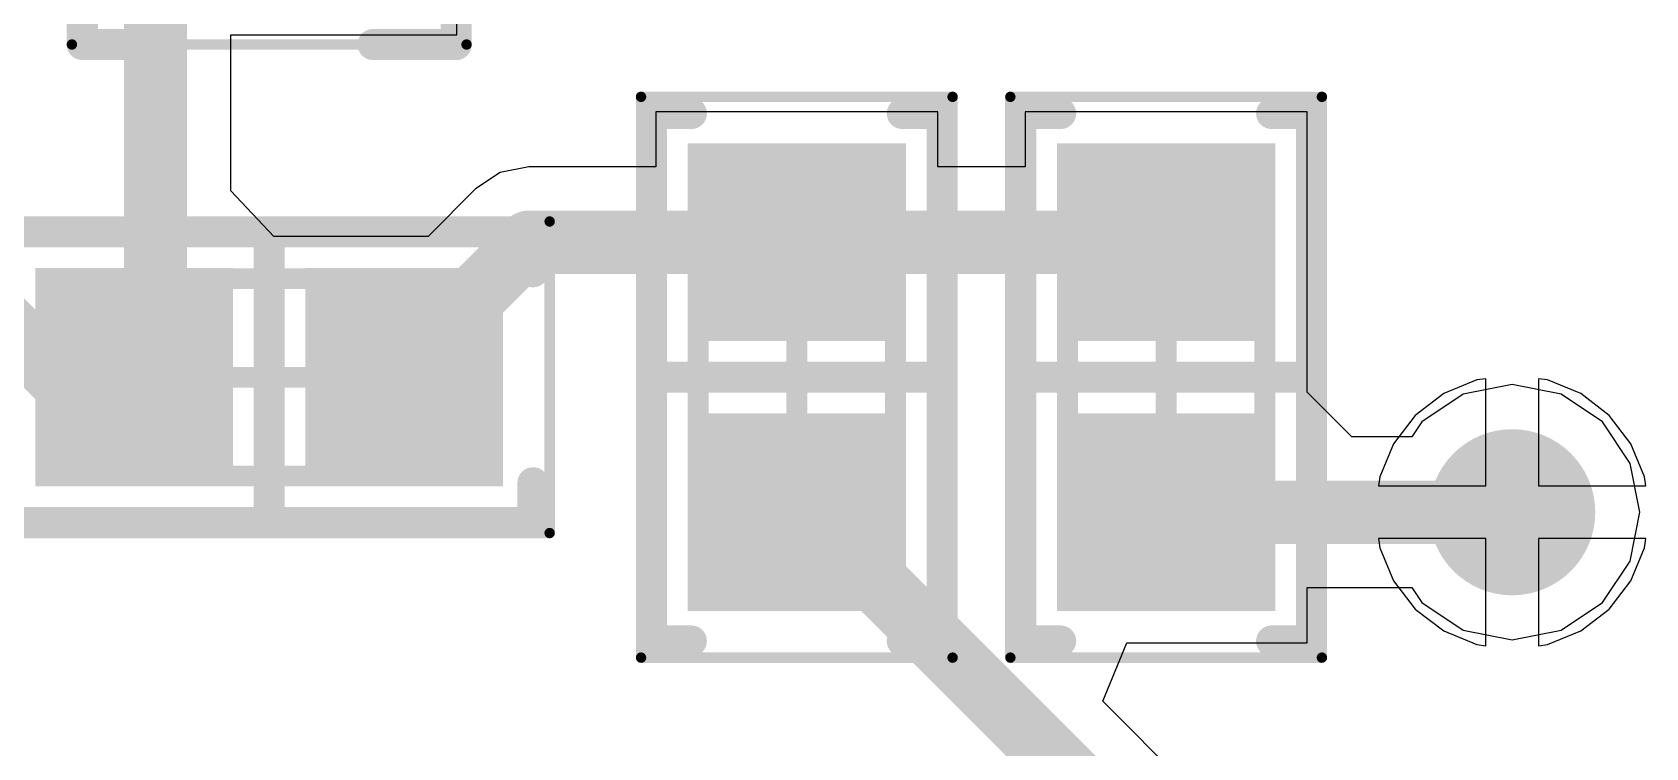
# Model space of a CAD drawing. Header units: millimetres. Extents: x 45 to 209, y 90 to 189.
# Drawn here: x 89.86 to 97.63, y 105.06 to 108.5 of the extents above; entities that cross this region are included whole.
import ezdxf

# ---------------------------------------------------------------- set-up
doc = ezdxf.new("R2010")
doc.units = ezdxf.units.MM
for name, color, linetype in [('BottomLayer', 5, 'Continuous'), ('Mechanical13', 56, 'Continuous'), ('Mechanical15', 56, 'Continuous'), ('MultiLayer', 9, 'Continuous'), ('TopLayer', 1, 'Continuous'), ('TopOverlay', 2, 'Continuous'), ('TopPaste', 8, 'Continuous'), ('TopSolder', 216, 'Continuous'), ('ViaHoleLayer', 16, 'Continuous')]:
    doc.layers.add(name, color=color, linetype=linetype)

# ---------------------------------------------------------------- blocks, each defined once
blk = doc.blocks.new('RES_0603_1608_19')
at = {"layer": 'Mechanical13', "const_width": 0.0999998}
for points in [[(-0.8750020599999999, 0.47500032), (-0.8750020599999999, -0.47500032)], [(-0.8750020599999999, 0.47500032), (0.87499952, 0.47500032)], [(0.87499952, 0.47500032), (0.87499952, -0.47500032)], [(-0.8750020599999999, -0.47500032), (0.87499952, -0.47500032)]]:
    blk.add_lwpolyline(points, dxfattribs=at)
at = {"layer": 'Mechanical13', "const_width": 0.0499999}
for points in [[(-0.90000074, 0.47500032, 1), (-0.85000338, 0.47500032, 1)], [(-0.90000074, 0.47500032, 1), (-0.85000338, 0.47500032, 1)], [(0.8500008399999999, 0.47500032, 1), (0.8999982, 0.47500032, 1)], [(0.8500008399999999, 0.47500032, 1), (0.8999982, 0.47500032, 1)], [(-0.90000074, -0.47500032, 1), (-0.85000338, -0.47500032, 1)], [(-0.90000074, -0.47500032, 1), (-0.85000338, -0.47500032, 1)], [(0.8500008399999999, -0.47500032, 1), (0.8999982, -0.47500032, 1)], [(0.8500008399999999, -0.47500032, 1), (0.8999982, -0.47500032, 1)]]:
    blk.add_lwpolyline(points, format="xyb", close=True, dxfattribs=at)
at = {"layer": 'Mechanical15'}
for points, const_width in [([(-1.35000238, 0.75000104), (-1.35000238, -0.7499985)], 0.0499999), ([(-1.35000238, 0.75000104), (1.34999984, 0.75000104)], 0.0499999), ([(1.34999984, 0.75000104), (1.34999984, -0.7499985)], 0.0499999), ([(0, 0.47500032), (0, -0.47500032)], 0.0999998), ([(-0.47500032, 0), (0.47499778, 0)], 0.0999998), ([(-1.35000238, -0.7499985), (1.34999984, -0.7499985)], 0.0499999)]:
    blk.add_lwpolyline(points, dxfattribs=dict(at, const_width=const_width))
for points, const_width in [([(-1.36250172, 0.75000104, 1), (-1.33750304, 0.75000104, 1)], 0.02499868), ([(-1.36250172, 0.75000104, 1), (-1.33750304, 0.75000104, 1)], 0.02499868), ([(1.3375005, 0.75000104, 1), (1.36249918, 0.75000104, 1)], 0.02499868), ([(1.3375005, 0.75000104, 1), (1.36249918, 0.75000104, 1)], 0.02499868), ([(-0.02499868, 0.47500032, 1), (0.02499868, 0.47500032, 1)], 0.0499999), ([(-0.499999, 0, 1), (-0.4500016399999999, 0, 1)], 0.0499999), ([(0.4499991, 0, 1), (0.49999646, 0, 1)], 0.0499999), ([(-0.02499868, -0.47500032, 1), (0.02499868, -0.47500032, 1)], 0.0499999), ([(-1.36250172, -0.7499985, 1), (-1.33750304, -0.7499985, 1)], 0.02499868), ([(-1.36250172, -0.7499985, 1), (-1.33750304, -0.7499985, 1)], 0.02499868), ([(1.3375005, -0.7499985, 1), (1.36249918, -0.7499985, 1)], 0.02499868), ([(1.3375005, -0.7499985, 1), (1.36249918, -0.7499985, 1)], 0.02499868)]:
    blk.add_lwpolyline(points, format="xyb", close=True, dxfattribs=dict(at, const_width=const_width))
at = {"layer": 'TopLayer'}
for points in [[(-0.22500082, -0.47500032), (-0.22500082, 0.47500032), (-1.07500166, -0.47500032), (-1.07500166, 0.47500032)], [(1.07499912, -0.47500032), (1.07499912, 0.47500032), (0.22499828, -0.47500032), (0.22499828, 0.47500032)]]:
    blk.add_solid(points, dxfattribs=at)
at = {"layer": 'TopOverlay', "const_width": 0.1499997}
for points in [[(-1.27, 0.7000011399999999), (-1.27, 0.508)], [(-1.27, 0.7000011399999999), (1.27, 0.7000011399999999)], [(0, 0.7000011399999999), (0, -0.7000011399999999)], [(1.27, 0.7000011399999999), (1.27, 0.508)], [(-1.27, -0.508), (-1.27, -0.7000011399999999)], [(1.27, -0.508), (1.27, -0.7000011399999999)], [(-1.27, -0.7000011399999999), (1.27, -0.7000011399999999)]]:
    blk.add_lwpolyline(points, dxfattribs=at)
at = {"layer": 'TopOverlay', "const_width": 0.07499858}
for points in [[(-1.30750056, 0.7000011399999999, 1), (-1.23249944, 0.7000011399999999, 1)], [(-1.30750056, 0.7000011399999999, 1), (-1.23249944, 0.7000011399999999, 1)], [(-0.03750056, 0.7000011399999999, 1), (0.03750056, 0.7000011399999999, 1)], [(1.23249944, 0.7000011399999999, 1), (1.30750056, 0.7000011399999999, 1)], [(1.23249944, 0.7000011399999999, 1), (1.30750056, 0.7000011399999999, 1)], [(-1.30750056, 0.508, 1), (-1.23249944, 0.508, 1)], [(1.23249944, 0.508, 1), (1.30750056, 0.508, 1)], [(-1.30750056, -0.508, 1), (-1.23249944, -0.508, 1)], [(1.23249944, -0.508, 1), (1.30750056, -0.508, 1)], [(-1.30750056, -0.7000011399999999, 1), (-1.23249944, -0.7000011399999999, 1)], [(-1.30750056, -0.7000011399999999, 1), (-1.23249944, -0.7000011399999999, 1)], [(-0.03750056, -0.7000011399999999, 1), (0.03750056, -0.7000011399999999, 1)], [(1.23249944, -0.7000011399999999, 1), (1.30750056, -0.7000011399999999, 1)], [(1.23249944, -0.7000011399999999, 1), (1.30750056, -0.7000011399999999, 1)]]:
    blk.add_lwpolyline(points, format="xyb", close=True, dxfattribs=at)
at = {"layer": 'TopPaste'}
for points in [[(-0.22500082, -0.47500032), (-0.22500082, 0.47500032), (-1.07500166, -0.47500032), (-1.07500166, 0.47500032)], [(1.07499912, -0.47500032), (1.07499912, 0.47500032), (0.22499828, -0.47500032), (0.22499828, 0.47500032)]]:
    blk.add_solid(points, dxfattribs=at)
at = {"layer": 'TopSolder'}
for points in [[(-0.17420082, -0.5258003199999999), (-0.17420082, 0.5258003199999999), (-1.12580166, -0.5258003199999999), (-1.12580166, 0.5258003199999999)], [(1.12579912, -0.5258003199999999), (1.12579912, 0.5258003199999999), (0.17419828, -0.5258003199999999), (0.17419828, 0.5258003199999999)]]:
    blk.add_solid(points, dxfattribs=at)
blk = doc.blocks.new('RES_0603_1608_20')
at = {"layer": 'Mechanical13', "const_width": 0.0999998}
for points in [[(-0.8750020599999999, -0.47500032), (-0.8750020599999999, 0.47500032)], [(0.87499952, 0.47500032), (-0.8750020599999999, 0.47500032)], [(0.87499952, -0.47500032), (0.87499952, 0.47500032)], [(0.87499952, -0.47500032), (-0.8750020599999999, -0.47500032)]]:
    blk.add_lwpolyline(points, dxfattribs=at)
at = {"layer": 'Mechanical13', "const_width": 0.0499999}
for points in [[(-0.90000074, 0.47500032, 1), (-0.85000338, 0.47500032, 1)], [(-0.90000074, 0.47500032, 1), (-0.85000338, 0.47500032, 1)], [(0.8500008399999999, 0.47500032, 1), (0.8999982, 0.47500032, 1)], [(0.8500008399999999, 0.47500032, 1), (0.8999982, 0.47500032, 1)], [(-0.90000074, -0.47500032, 1), (-0.85000338, -0.47500032, 1)], [(-0.90000074, -0.47500032, 1), (-0.85000338, -0.47500032, 1)], [(0.8500008399999999, -0.47500032, 1), (0.8999982, -0.47500032, 1)], [(0.8500008399999999, -0.47500032, 1), (0.8999982, -0.47500032, 1)]]:
    blk.add_lwpolyline(points, format="xyb", close=True, dxfattribs=at)
at = {"layer": 'Mechanical15'}
for points, const_width in [([(-1.35000238, -0.7499985), (-1.35000238, 0.75000104)], 0.0499999), ([(1.34999984, 0.75000104), (-1.35000238, 0.75000104)], 0.0499999), ([(1.34999984, -0.7499985), (1.34999984, 0.75000104)], 0.0499999), ([(0, -0.47500032), (0, 0.47500032)], 0.0999998), ([(0.47499778, 0), (-0.47500032, 0)], 0.0999998), ([(1.34999984, -0.7499985), (-1.35000238, -0.7499985)], 0.0499999)]:
    blk.add_lwpolyline(points, dxfattribs=dict(at, const_width=const_width))
for points, const_width in [([(-1.36250172, 0.75000104, 1), (-1.33750304, 0.75000104, 1)], 0.02499868), ([(-1.36250172, 0.75000104, 1), (-1.33750304, 0.75000104, 1)], 0.02499868), ([(1.3375005, 0.75000104, 1), (1.36249918, 0.75000104, 1)], 0.02499868), ([(1.3375005, 0.75000104, 1), (1.36249918, 0.75000104, 1)], 0.02499868), ([(-0.02499868, 0.47500032, 1), (0.02499868, 0.47500032, 1)], 0.0499999), ([(-0.499999, 0, 1), (-0.4500016399999999, 0, 1)], 0.0499999), ([(0.4499991, 0, 1), (0.49999646, 0, 1)], 0.0499999), ([(-0.02499868, -0.47500032, 1), (0.02499868, -0.47500032, 1)], 0.0499999), ([(-1.36250172, -0.7499985, 1), (-1.33750304, -0.7499985, 1)], 0.02499868), ([(-1.36250172, -0.7499985, 1), (-1.33750304, -0.7499985, 1)], 0.02499868), ([(1.3375005, -0.7499985, 1), (1.36249918, -0.7499985, 1)], 0.02499868), ([(1.3375005, -0.7499985, 1), (1.36249918, -0.7499985, 1)], 0.02499868)]:
    blk.add_lwpolyline(points, format="xyb", close=True, dxfattribs=dict(at, const_width=const_width))
at = {"layer": 'TopLayer'}
for points in [[(-0.22500082, -0.47500032), (-0.22500082, 0.47500032), (-1.07500166, -0.47500032), (-1.07500166, 0.47500032)], [(1.07499912, -0.47500032), (1.07499912, 0.47500032), (0.22499828, -0.47500032), (0.22499828, 0.47500032)]]:
    blk.add_solid(points, dxfattribs=at)
at = {"layer": 'TopOverlay', "const_width": 0.1499997}
for points in [[(-1.27, 0.508), (-1.27, 0.7000011399999999)], [(1.27, 0.7000011399999999), (-1.27, 0.7000011399999999)], [(0, -0.7000011399999999), (0, 0.7000011399999999)], [(1.27, 0.508), (1.27, 0.7000011399999999)], [(-1.27, -0.7000011399999999), (-1.27, -0.508)], [(1.27, -0.7000011399999999), (1.27, -0.508)], [(1.27, -0.7000011399999999), (-1.27, -0.7000011399999999)]]:
    blk.add_lwpolyline(points, dxfattribs=at)
at = {"layer": 'TopOverlay', "const_width": 0.07499858}
for points in [[(-1.30750056, 0.7000011399999999, 1), (-1.23249944, 0.7000011399999999, 1)], [(-1.30750056, 0.7000011399999999, 1), (-1.23249944, 0.7000011399999999, 1)], [(-0.03750056, 0.7000011399999999, 1), (0.03750056, 0.7000011399999999, 1)], [(1.23249944, 0.7000011399999999, 1), (1.30750056, 0.7000011399999999, 1)], [(1.23249944, 0.7000011399999999, 1), (1.30750056, 0.7000011399999999, 1)], [(-1.30750056, 0.508, 1), (-1.23249944, 0.508, 1)], [(1.23249944, 0.508, 1), (1.30750056, 0.508, 1)], [(-1.30750056, -0.508, 1), (-1.23249944, -0.508, 1)], [(1.23249944, -0.508, 1), (1.30750056, -0.508, 1)], [(-1.30750056, -0.7000011399999999, 1), (-1.23249944, -0.7000011399999999, 1)], [(-1.30750056, -0.7000011399999999, 1), (-1.23249944, -0.7000011399999999, 1)], [(-0.03750056, -0.7000011399999999, 1), (0.03750056, -0.7000011399999999, 1)], [(1.23249944, -0.7000011399999999, 1), (1.30750056, -0.7000011399999999, 1)], [(1.23249944, -0.7000011399999999, 1), (1.30750056, -0.7000011399999999, 1)]]:
    blk.add_lwpolyline(points, format="xyb", close=True, dxfattribs=at)
at = {"layer": 'TopPaste'}
for points in [[(-0.22500082, -0.47500032), (-0.22500082, 0.47500032), (-1.07500166, -0.47500032), (-1.07500166, 0.47500032)], [(1.07499912, -0.47500032), (1.07499912, 0.47500032), (0.22499828, -0.47500032), (0.22499828, 0.47500032)]]:
    blk.add_solid(points, dxfattribs=at)
at = {"layer": 'TopSolder'}
for points in [[(-0.17420082, -0.5258003199999999), (-0.17420082, 0.5258003199999999), (-1.12580166, -0.5258003199999999), (-1.12580166, 0.5258003199999999)], [(1.12579912, -0.5258003199999999), (1.12579912, 0.5258003199999999), (0.17419828, -0.5258003199999999), (0.17419828, 0.5258003199999999)]]:
    blk.add_solid(points, dxfattribs=at)
blk = doc.blocks.new('RES_0603_1608_21')
at = {"layer": 'Mechanical13', "const_width": 0.0999998}
for points in [[(-0.8750020599999999, -0.47500032), (-0.8750020599999999, 0.47500032)], [(-0.8750020599999999, 0.47500032), (0.87499952, 0.47500032)], [(0.87499952, -0.47500032), (0.87499952, 0.47500032)], [(-0.8750020599999999, -0.47500032), (0.87499952, -0.47500032)]]:
    blk.add_lwpolyline(points, dxfattribs=at)
at = {"layer": 'Mechanical13', "const_width": 0.0499999}
for points in [[(-0.90000074, 0.47500032, 1), (-0.85000338, 0.47500032, 1)], [(-0.90000074, 0.47500032, 1), (-0.85000338, 0.47500032, 1)], [(0.8500008399999999, 0.47500032, 1), (0.8999982, 0.47500032, 1)], [(0.8500008399999999, 0.47500032, 1), (0.8999982, 0.47500032, 1)], [(-0.90000074, -0.47500032, 1), (-0.85000338, -0.47500032, 1)], [(-0.90000074, -0.47500032, 1), (-0.85000338, -0.47500032, 1)], [(0.8500008399999999, -0.47500032, 1), (0.8999982, -0.47500032, 1)], [(0.8500008399999999, -0.47500032, 1), (0.8999982, -0.47500032, 1)]]:
    blk.add_lwpolyline(points, format="xyb", close=True, dxfattribs=at)
at = {"layer": 'Mechanical15'}
for points, const_width in [([(-1.35000238, -0.7499985), (-1.35000238, 0.75000104)], 0.0499999), ([(-1.35000238, 0.75000104), (1.34999984, 0.75000104)], 0.0499999), ([(1.34999984, -0.7499985), (1.34999984, 0.75000104)], 0.0499999), ([(0, -0.47500032), (0, 0.47500032)], 0.0999998), ([(-0.47500032, 0), (0.47499778, 0)], 0.0999998), ([(-1.35000238, -0.7499985), (1.34999984, -0.7499985)], 0.0499999)]:
    blk.add_lwpolyline(points, dxfattribs=dict(at, const_width=const_width))
for points, const_width in [([(-1.36250172, 0.75000104, 1), (-1.33750304, 0.75000104, 1)], 0.02499868), ([(-1.36250172, 0.75000104, 1), (-1.33750304, 0.75000104, 1)], 0.02499868), ([(1.3375005, 0.75000104, 1), (1.36249918, 0.75000104, 1)], 0.02499868), ([(1.3375005, 0.75000104, 1), (1.36249918, 0.75000104, 1)], 0.02499868), ([(-0.02499868, 0.47500032, 1), (0.02499868, 0.47500032, 1)], 0.0499999), ([(-0.499999, 0, 1), (-0.4500016399999999, 0, 1)], 0.0499999), ([(0.4499991, 0, 1), (0.49999646, 0, 1)], 0.0499999), ([(-0.02499868, -0.47500032, 1), (0.02499868, -0.47500032, 1)], 0.0499999), ([(-1.36250172, -0.7499985, 1), (-1.33750304, -0.7499985, 1)], 0.02499868), ([(-1.36250172, -0.7499985, 1), (-1.33750304, -0.7499985, 1)], 0.02499868), ([(1.3375005, -0.7499985, 1), (1.36249918, -0.7499985, 1)], 0.02499868), ([(1.3375005, -0.7499985, 1), (1.36249918, -0.7499985, 1)], 0.02499868)]:
    blk.add_lwpolyline(points, format="xyb", close=True, dxfattribs=dict(at, const_width=const_width))
at = {"layer": 'TopLayer'}
for points in [[(-0.22500082, -0.47500032), (-0.22500082, 0.47500032), (-1.07500166, -0.47500032), (-1.07500166, 0.47500032)], [(1.07499912, -0.47500032), (1.07499912, 0.47500032), (0.22499828, -0.47500032), (0.22499828, 0.47500032)]]:
    blk.add_solid(points, dxfattribs=at)
at = {"layer": 'TopOverlay', "const_width": 0.1499997}
for points in [[(-1.27, 0.508), (-1.27, 0.7000011399999999)], [(-1.27, 0.7000011399999999), (1.27, 0.7000011399999999)], [(0, -0.7000011399999999), (0, 0.7000011399999999)], [(1.27, 0.508), (1.27, 0.7000011399999999)], [(-1.27, -0.7000011399999999), (-1.27, -0.508)], [(1.27, -0.7000011399999999), (1.27, -0.508)], [(-1.27, -0.7000011399999999), (1.27, -0.7000011399999999)]]:
    blk.add_lwpolyline(points, dxfattribs=at)
at = {"layer": 'TopOverlay', "const_width": 0.07499858}
for points in [[(-1.30750056, 0.7000011399999999, 1), (-1.23249944, 0.7000011399999999, 1)], [(-1.30750056, 0.7000011399999999, 1), (-1.23249944, 0.7000011399999999, 1)], [(-0.03750056, 0.7000011399999999, 1), (0.03750056, 0.7000011399999999, 1)], [(1.23249944, 0.7000011399999999, 1), (1.30750056, 0.7000011399999999, 1)], [(1.23249944, 0.7000011399999999, 1), (1.30750056, 0.7000011399999999, 1)], [(-1.30750056, 0.508, 1), (-1.23249944, 0.508, 1)], [(1.23249944, 0.508, 1), (1.30750056, 0.508, 1)], [(-1.30750056, -0.508, 1), (-1.23249944, -0.508, 1)], [(1.23249944, -0.508, 1), (1.30750056, -0.508, 1)], [(-1.30750056, -0.7000011399999999, 1), (-1.23249944, -0.7000011399999999, 1)], [(-1.30750056, -0.7000011399999999, 1), (-1.23249944, -0.7000011399999999, 1)], [(-0.03750056, -0.7000011399999999, 1), (0.03750056, -0.7000011399999999, 1)], [(1.23249944, -0.7000011399999999, 1), (1.30750056, -0.7000011399999999, 1)], [(1.23249944, -0.7000011399999999, 1), (1.30750056, -0.7000011399999999, 1)]]:
    blk.add_lwpolyline(points, format="xyb", close=True, dxfattribs=at)
at = {"layer": 'TopPaste'}
for points in [[(-0.22500082, -0.47500032), (-0.22500082, 0.47500032), (-1.07500166, -0.47500032), (-1.07500166, 0.47500032)], [(1.07499912, -0.47500032), (1.07499912, 0.47500032), (0.22499828, -0.47500032), (0.22499828, 0.47500032)]]:
    blk.add_solid(points, dxfattribs=at)
at = {"layer": 'TopSolder'}
for points in [[(-0.17420082, -0.5258003199999999), (-0.17420082, 0.5258003199999999), (-1.12580166, -0.5258003199999999), (-1.12580166, 0.5258003199999999)], [(1.12579912, -0.5258003199999999), (1.12579912, 0.5258003199999999), (0.17419828, -0.5258003199999999), (0.17419828, 0.5258003199999999)]]:
    blk.add_solid(points, dxfattribs=at)
blk = doc.blocks.new('CAP_0805_2012_78')
at = {"layer": 'Mechanical13', "const_width": 0.0999998}
for points in [[(-1.10000034, 0.7000011399999999), (-1.10000034, -0.6999985999999999)], [(-1.10000034, 0.7000011399999999), (1.0999978, 0.7000011399999999)], [(1.0999978, 0.7000011399999999), (1.0999978, -0.6999985999999999)], [(-1.10000034, -0.6999985999999999), (1.0999978, -0.6999985999999999)]]:
    blk.add_lwpolyline(points, dxfattribs=at)
at = {"layer": 'Mechanical13', "const_width": 0.0499999}
for points in [[(-1.12499902, 0.7000011399999999, 1), (-1.07500166, 0.7000011399999999, 1)], [(-1.12499902, 0.7000011399999999, 1), (-1.07500166, 0.7000011399999999, 1)], [(1.07499912, 0.7000011399999999, 1), (1.12499648, 0.7000011399999999, 1)], [(1.07499912, 0.7000011399999999, 1), (1.12499648, 0.7000011399999999, 1)], [(-1.12499902, -0.6999985999999999, 1), (-1.07500166, -0.6999985999999999, 1)], [(-1.12499902, -0.6999985999999999, 1), (-1.07500166, -0.6999985999999999, 1)], [(1.07499912, -0.6999985999999999, 1), (1.12499648, -0.6999985999999999, 1)], [(1.07499912, -0.6999985999999999, 1), (1.12499648, -0.6999985999999999, 1)]]:
    blk.add_lwpolyline(points, format="xyb", close=True, dxfattribs=at)
at = {"layer": 'Mechanical15'}
for points, const_width in [([(-1.70000168, 0.95000064), (-1.70000168, -0.9499980999999998)], 0.0499999), ([(-1.70000168, 0.95000064), (1.69999914, 0.95000064)], 0.0499999), ([(1.69999914, 0.95000064), (1.69999914, -0.9499980999999998)], 0.0499999), ([(0, 0.50000154), (0, -0.499999)], 0.0999998), ([(-0.50000154, 0), (0.499999, 0)], 0.0999998), ([(-1.70000168, -0.9499980999999998), (1.69999914, -0.9499980999999998)], 0.0499999)]:
    blk.add_lwpolyline(points, dxfattribs=dict(at, const_width=const_width))
for points, const_width in [([(-1.71250102, 0.95000064, 1), (-1.68750234, 0.95000064, 1)], 0.02499868), ([(-1.71250102, 0.95000064, 1), (-1.68750234, 0.95000064, 1)], 0.02499868), ([(1.6874998, 0.95000064, 1), (1.71249848, 0.95000064, 1)], 0.02499868), ([(1.6874998, 0.95000064, 1), (1.71249848, 0.95000064, 1)], 0.02499868), ([(-0.02499868, 0.50000154, 1), (0.02499868, 0.50000154, 1)], 0.0499999), ([(-0.52500022, 0, 1), (-0.47500286, 0, 1)], 0.0499999), ([(0.47500032, 0, 1), (0.5249976799999999, 0, 1)], 0.0499999), ([(-0.02499868, -0.499999, 1), (0.02499868, -0.499999, 1)], 0.0499999), ([(-1.71250102, -0.9499980999999998, 1), (-1.68750234, -0.9499980999999998, 1)], 0.02499868), ([(-1.71250102, -0.9499980999999998, 1), (-1.68750234, -0.9499980999999998, 1)], 0.02499868), ([(1.6874998, -0.9499980999999998, 1), (1.71249848, -0.9499980999999998, 1)], 0.02499868), ([(1.6874998, -0.9499980999999998, 1), (1.71249848, -0.9499980999999998, 1)], 0.02499868)]:
    blk.add_lwpolyline(points, format="xyb", close=True, dxfattribs=dict(at, const_width=const_width))
at = {"layer": 'TopLayer'}
for points in [[(-0.15000224, -0.6999985999999999), (-0.15000224, 0.6999985999999999), (-1.44999964, -0.6999985999999999), (-1.44999964, 0.6999985999999999)], [(1.4499971, -0.6999985999999999), (1.4499971, 0.6999985999999999), (0.1499997, -0.6999985999999999), (0.1499997, 0.6999985999999999)]]:
    blk.add_solid(points, dxfattribs=at)
at = {"layer": 'TopOverlay', "const_width": 0.1499997}
for points in [[(-1.69999914, 0.90000074), (1.69999914, 0.90000074)], [(-1.69999914, 0.90000074), (-1.69999914, 0.499999)], [(0, 0.90000074), (0, -0.90000074)], [(1.69999914, 0.90000074), (1.69999914, 0.499999)], [(-1.69999914, -0.499999), (-1.69999914, -0.90000074)], [(1.69999914, -0.499999), (1.69999914, -0.90000074)], [(-1.69999914, -0.90000074), (1.69999914, -0.90000074)]]:
    blk.add_lwpolyline(points, dxfattribs=at)
at = {"layer": 'TopOverlay', "const_width": 0.07499858}
for points in [[(-1.7374997, 0.90000074, 1), (-1.66249858, 0.90000074, 1)], [(-1.7374997, 0.90000074, 1), (-1.66249858, 0.90000074, 1)], [(-0.03750056, 0.90000074, 1), (0.03750056, 0.90000074, 1)], [(1.66249858, 0.90000074, 1), (1.7374997, 0.90000074, 1)], [(1.66249858, 0.90000074, 1), (1.7374997, 0.90000074, 1)], [(-1.7374997, 0.499999, 1), (-1.66249858, 0.499999, 1)], [(1.66249858, 0.499999, 1), (1.7374997, 0.499999, 1)], [(-1.7374997, -0.499999, 1), (-1.66249858, -0.499999, 1)], [(1.66249858, -0.499999, 1), (1.7374997, -0.499999, 1)], [(-1.7374997, -0.90000074, 1), (-1.66249858, -0.90000074, 1)], [(-1.7374997, -0.90000074, 1), (-1.66249858, -0.90000074, 1)], [(-0.03750056, -0.90000074, 1), (0.03750056, -0.90000074, 1)], [(1.66249858, -0.90000074, 1), (1.7374997, -0.90000074, 1)], [(1.66249858, -0.90000074, 1), (1.7374997, -0.90000074, 1)]]:
    blk.add_lwpolyline(points, format="xyb", close=True, dxfattribs=at)
at = {"layer": 'TopPaste'}
for points in [[(-0.15000224, -0.6999985999999999), (-0.15000224, 0.6999985999999999), (-1.44999964, -0.6999985999999999), (-1.44999964, 0.6999985999999999)], [(1.4499971, -0.6999985999999999), (1.4499971, 0.6999985999999999), (0.1499997, -0.6999985999999999), (0.1499997, 0.6999985999999999)]]:
    blk.add_solid(points, dxfattribs=at)
at = {"layer": 'TopSolder'}
for points in [[(-0.09920224, -0.7507985999999999), (-0.09920224, 0.7507985999999999), (-1.50079964, -0.7507985999999999), (-1.50079964, 0.7507985999999999)], [(1.5007971, -0.7507985999999999), (1.5007971, 0.7507985999999999), (0.0991997, -0.7507985999999999), (0.0991997, 0.7507985999999999)]]:
    blk.add_solid(points, dxfattribs=at)

msp = doc.modelspace()

# ---------------------------------------------------------------- linework, layer by layer
at = {"layer": 'BottomLayer'}
for p, q in [((96.8139542, 106.83076678), (96.6548613, 106.76486902)), ((96.85768284, 106.83652242), (96.8139542, 106.83076678)), ((96.85768284, 106.32060016), (96.85768284, 106.83652242)), ((97.15541148, 106.83076678), (97.11168284, 106.83652242)), ((97.11168284, 106.83652242), (97.11168284, 106.32060016)), ((97.31450438, 106.76486902), (97.15541148, 106.83076678)), ((96.6548613, 106.76486902), (96.51824486, 106.66003814)), ((97.45112081999999, 106.66003814), (97.31450438, 106.76486902)), ((96.51824486, 106.66003814), (96.41341398, 106.5234217)), ((97.5559517, 106.5234217), (97.45112081999999, 106.66003814)), ((96.41341398, 106.5234217), (96.34751621999999, 106.3643288)), ((97.62184945999999, 106.3643288), (97.5559517, 106.5234217)), ((96.34751621999999, 106.3643288), (96.34176058, 106.32060016)), ((97.6276051, 106.32060016), (97.62184945999999, 106.3643288)), ((96.34176058, 106.32060016), (96.85768284, 106.32060016)), ((97.11168284, 106.32060016), (97.6276051, 106.32060016)), ((96.85768284, 106.06660016), (96.34176058, 106.06660016)), ((96.34176058, 106.06660016), (96.34751621999999, 106.02287152)), ((96.85768284, 105.5506779), (96.85768284, 106.06660016)), ((97.6276051, 106.06660016), (97.11168284, 106.06660016)), ((97.11168284, 106.06660016), (97.11168284, 105.5506779)), ((97.62184945999999, 106.02287152), (97.6276051, 106.06660016)), ((96.34751621999999, 106.02287152), (96.41341398, 105.86377862)), ((97.5559517, 105.86377862), (97.62184945999999, 106.02287152)), ((96.41341398, 105.86377862), (96.51824486, 105.72716218)), ((97.45112081999999, 105.72716218), (97.5559517, 105.86377862)), ((96.51824486, 105.72716218), (96.6548613, 105.6223313)), ((97.31450438, 105.6223313), (97.45112081999999, 105.72716218)), ((96.6548613, 105.6223313), (96.8139542, 105.55643354)), ((97.15541148, 105.55643354), (97.31450438, 105.6223313)), ((96.8139542, 105.55643354), (96.85768284, 105.5506779)), ((97.11168284, 105.5506779), (97.15541148, 105.55643354))]:
    msp.add_line(p, q, dxfattribs=at)
at = {"layer": 'BottomLayer', "const_width": 0.3999992}
msp.add_lwpolyline([(96.78468323999999, 106.19360016, 1), (97.18468243999999, 106.19360016, 1)], format="xyb", close=True, dxfattribs=at)
at = {"layer": 'MultiLayer', "const_width": 0.3999992}
msp.add_lwpolyline([(96.78468323999999, 106.19360016, 1), (97.18468243999999, 106.19360016, 1)], format="xyb", close=True, dxfattribs=at)
at = {"layer": 'TopLayer'}
for p, q in [((91.90388019999999, 108.49240176), (91.90388019999999, 108.85403426)), ((90.81564767999998, 107.74093006), (90.81564767999998, 108.49240176)), ((90.81564767999998, 108.49240176), (91.90388019999999, 108.49240176)), ((94.21888192, 108.12180306), (92.86248127999998, 108.12180306)), ((92.86248127999998, 108.12180306), (92.86248127999998, 107.85616986)), ((94.21888192, 107.85616986), (94.21888192, 108.12180306)), ((95.99688191999999, 108.12180052), (94.64048128, 108.12180052)), ((94.64048128, 108.12180052), (94.64048128, 107.85616986)), ((95.99688191999999, 107.12660312), (95.99688191999999, 108.12180052)), ((92.11193414, 107.82857022), (91.99430673999998, 107.74997754)), ((92.25068164, 107.8561724), (92.11193414, 107.82857022)), ((92.25069434, 107.85616986), (92.25068164, 107.8561724)), ((92.86248127999998, 107.85616986), (92.25069434, 107.85616986)), ((94.64048128, 107.85616986), (94.21888192, 107.85616986)), ((91.02247987999999, 107.52180426), (90.81564767999998, 107.74093006)), ((91.99430673999998, 107.74997754), (91.76613092, 107.52180172)), ((91.76613092, 107.52180172), (91.02247987999999, 107.52180426)), ((95.99688445999999, 106.77169654), (95.99688191999999, 107.12660312)), ((96.98468284, 106.80861798), (96.74932643999999, 106.76180324)), ((97.22003923999999, 106.76180324), (96.98468284, 106.80861798)), ((96.21241108, 106.55616738), (95.99688445999999, 106.77169654)), ((96.74932643999999, 106.76180324), (96.54979928, 106.62848372)), ((97.4195664, 106.62848372), (97.22003923999999, 106.76180324)), ((96.54979928, 106.62848372), (96.50147831999999, 106.55616738)), ((97.55288592, 106.42895656), (97.4195664, 106.62848372)), ((96.50147831999999, 106.55616738), (96.21241108, 106.55616738)), ((97.59970066, 106.19360016), (97.55288592, 106.42895656)), ((97.55288592, 105.95824376), (97.59970066, 106.19360016)), ((97.4195664, 105.7587166), (97.55288592, 105.95824376)), ((95.99688191999999, 105.56539974), (95.99688191999999, 105.83103294)), ((95.99688191999999, 105.83103294), (96.50147831999999, 105.83103294)), ((96.50147831999999, 105.83103294), (96.54979928, 105.7587166)), ((96.54979928, 105.7587166), (96.74932643999999, 105.62539708)), ((97.22003923999999, 105.62539708), (97.4195664, 105.7587166)), ((95.01323389999999, 105.2838001), (95.12987577999999, 105.56539974)), ((95.12987577999999, 105.56539974), (95.99688191999999, 105.56539974)), ((96.74932643999999, 105.62539708), (96.98468284, 105.57858234)), ((96.98468284, 105.57858234), (97.22003923999999, 105.62539708)), ((96.36621316, 103.93082084), (95.01323389999999, 105.2838001))]:
    msp.add_line(p, q, dxfattribs=at)
at = {"layer": 'TopLayer', "const_width": 0.3048}
for points in [[(90.45308046, 107.05800026), (90.45308046, 108.84799922)], [(93.5406816, 107.6056014), (93.65268035999999, 107.49360264)], [(89.39288192, 107.43540108), (89.9846816, 106.8436014)], [(91.65068029999999, 106.8936013), (92.25068164, 107.49360264)], [(92.25068164, 107.49360264), (93.25667912, 107.49360264)], [(93.25667912, 107.49360264), (93.39868036, 107.3516014)], [(93.39868036, 107.3516014), (93.5406816, 107.49360264)], [(93.65268035999999, 107.49360264), (95.31867906, 107.49360264)], [(95.31867906, 107.49360264), (95.31868159999999, 107.4936001)], [(90.23868159999999, 106.8436014), (90.45308046, 107.05800026)], [(91.65068029999999, 106.8436014), (91.65068029999999, 106.8936013)], [(95.31868159999999, 106.19360016), (96.98468284, 106.19360016)], [(93.79468159999999, 105.9896026), (93.79468159999999, 106.0816014)], [(93.79468159999999, 105.9896026), (96.10983826, 103.67444594)]]:
    msp.add_lwpolyline(points, dxfattribs=at)
at = {"layer": 'TopLayer'}
for points, const_width in [([(93.4644816, 107.6056014, 1), (93.61688159999999, 107.6056014, 1)], 0.1524), ([(92.17448164, 107.49360264, 1), (92.32688164, 107.49360264, 1)], 0.1524), ([(92.17448164, 107.49360264, 1), (92.32688164, 107.49360264, 1)], 0.1524), ([(93.18047911999999, 107.49360264, 1), (93.33287912, 107.49360264, 1)], 0.1524), ([(93.18047911999999, 107.49360264, 1), (93.33287912, 107.49360264, 1)], 0.1524), ([(93.4644816, 107.49360264, 1), (93.61688159999999, 107.49360264, 1)], 0.1524), ([(93.57648036, 107.49360264, 1), (93.72888035999999, 107.49360264, 1)], 0.1524), ([(93.57648036, 107.49360264, 1), (93.72888035999999, 107.49360264, 1)], 0.1524), ([(95.24247906, 107.49360264, 1), (95.39487906, 107.49360264, 1)], 0.1524), ([(95.24247906, 107.49360264, 1), (95.39487906, 107.49360264, 1)], 0.1524), ([(95.24248159999999, 107.4936001, 1), (95.3948816, 107.4936001, 1)], 0.1524), ([(93.32248036, 107.3516014, 1), (93.47488036, 107.3516014, 1)], 0.1524), ([(93.32248036, 107.3516014, 1), (93.47488036, 107.3516014, 1)], 0.1524), ([(90.37688046, 107.05800026, 1), (90.52928046, 107.05800026, 1)], 0.1524), ([(90.37688046, 107.05800026, 1), (90.52928046, 107.05800026, 1)], 0.1524), ([(91.57448029999999, 106.8936013, 1), (91.72688029999999, 106.8936013, 1)], 0.1524), ([(91.57448029999999, 106.8936013, 1), (91.72688029999999, 106.8936013, 1)], 0.1524), ([(89.90848159999999, 106.8436014, 1), (90.0608816, 106.8436014, 1)], 0.1524), ([(90.1624816, 106.8436014, 1), (90.31488159999999, 106.8436014, 1)], 0.1524), ([(91.57448029999999, 106.8436014, 1), (91.72688029999999, 106.8436014, 1)], 0.1524), ([(96.78468323999999, 106.19360016, 1), (97.18468243999999, 106.19360016, 1)], 0.3999992), ([(95.24248159999999, 106.19360016, 1), (95.3948816, 106.19360016, 1)], 0.1524), ([(96.90848283999999, 106.19360016, 1), (97.06088283999999, 106.19360016, 1)], 0.1524), ([(93.71848159999999, 106.0816014, 1), (93.8708816, 106.0816014, 1)], 0.1524), ([(93.71848159999999, 105.9896026, 1), (93.8708816, 105.9896026, 1)], 0.1524), ([(93.71848159999999, 105.9896026, 1), (93.8708816, 105.9896026, 1)], 0.1524)]:
    msp.add_lwpolyline(points, format="xyb", close=True, dxfattribs=dict(at, const_width=const_width))
at = {"layer": 'ViaHoleLayer', "const_width": 0.1999996}
msp.add_lwpolyline([(96.88468304, 106.19360016, 1), (97.08468264, 106.19360016, 1)], format="xyb", close=True, dxfattribs=at)

# ---------------------------------------------------------------- block references
for name, p, rotation in [('CAP_0805_2012_78', (91.0006816, 110.1456014), 90), ('RES_0603_1608_20', (93.5406816, 106.8436014), 270), ('RES_0603_1608_19', (95.31868159999999, 106.8436014), 90), ('RES_0603_1608_21', (91.0006816, 106.8436014), 360)]:
    msp.add_blockref(name, p, dxfattribs=dict(rotation=rotation))

doc.saveas('drawing.dxf')
